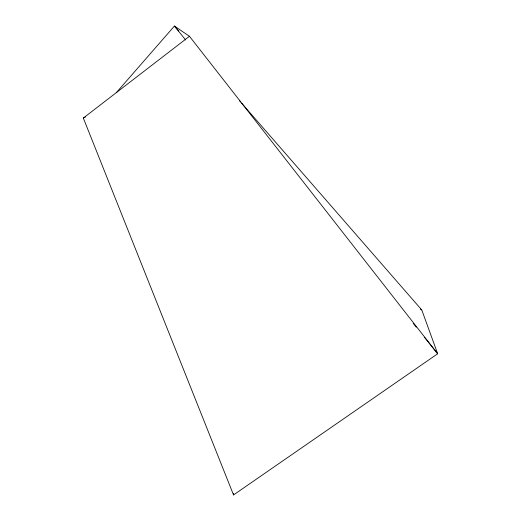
<?xml version="1.0" encoding="UTF-8"?>
<svg xmlns="http://www.w3.org/2000/svg" width="521" height="521" viewBox="0 0 521 521"><rect width="100%" height="100%" fill="white"/><g stroke="black" fill="none" stroke-linecap="round" stroke-linejoin="round"><path stroke-width="0.78" d="M116.281 92.699L174.431 26.05L189.455 36.281L437.673 353.772L233.538 494.95L83.327 118.065L189.455 36.281M83.327 118.065L85.483 117.017M420.421 309.135L421.795 309.995L437.673 353.772L424.433 337.289M178.703 30.954L174.431 26.05L185.632 39.993M239.608 100.872L240.676 102.096M241.751 103.321L421.795 309.995M413.231 323.346L416.286 327.149M233.362 493.361L233.538 494.95"/></g></svg>
